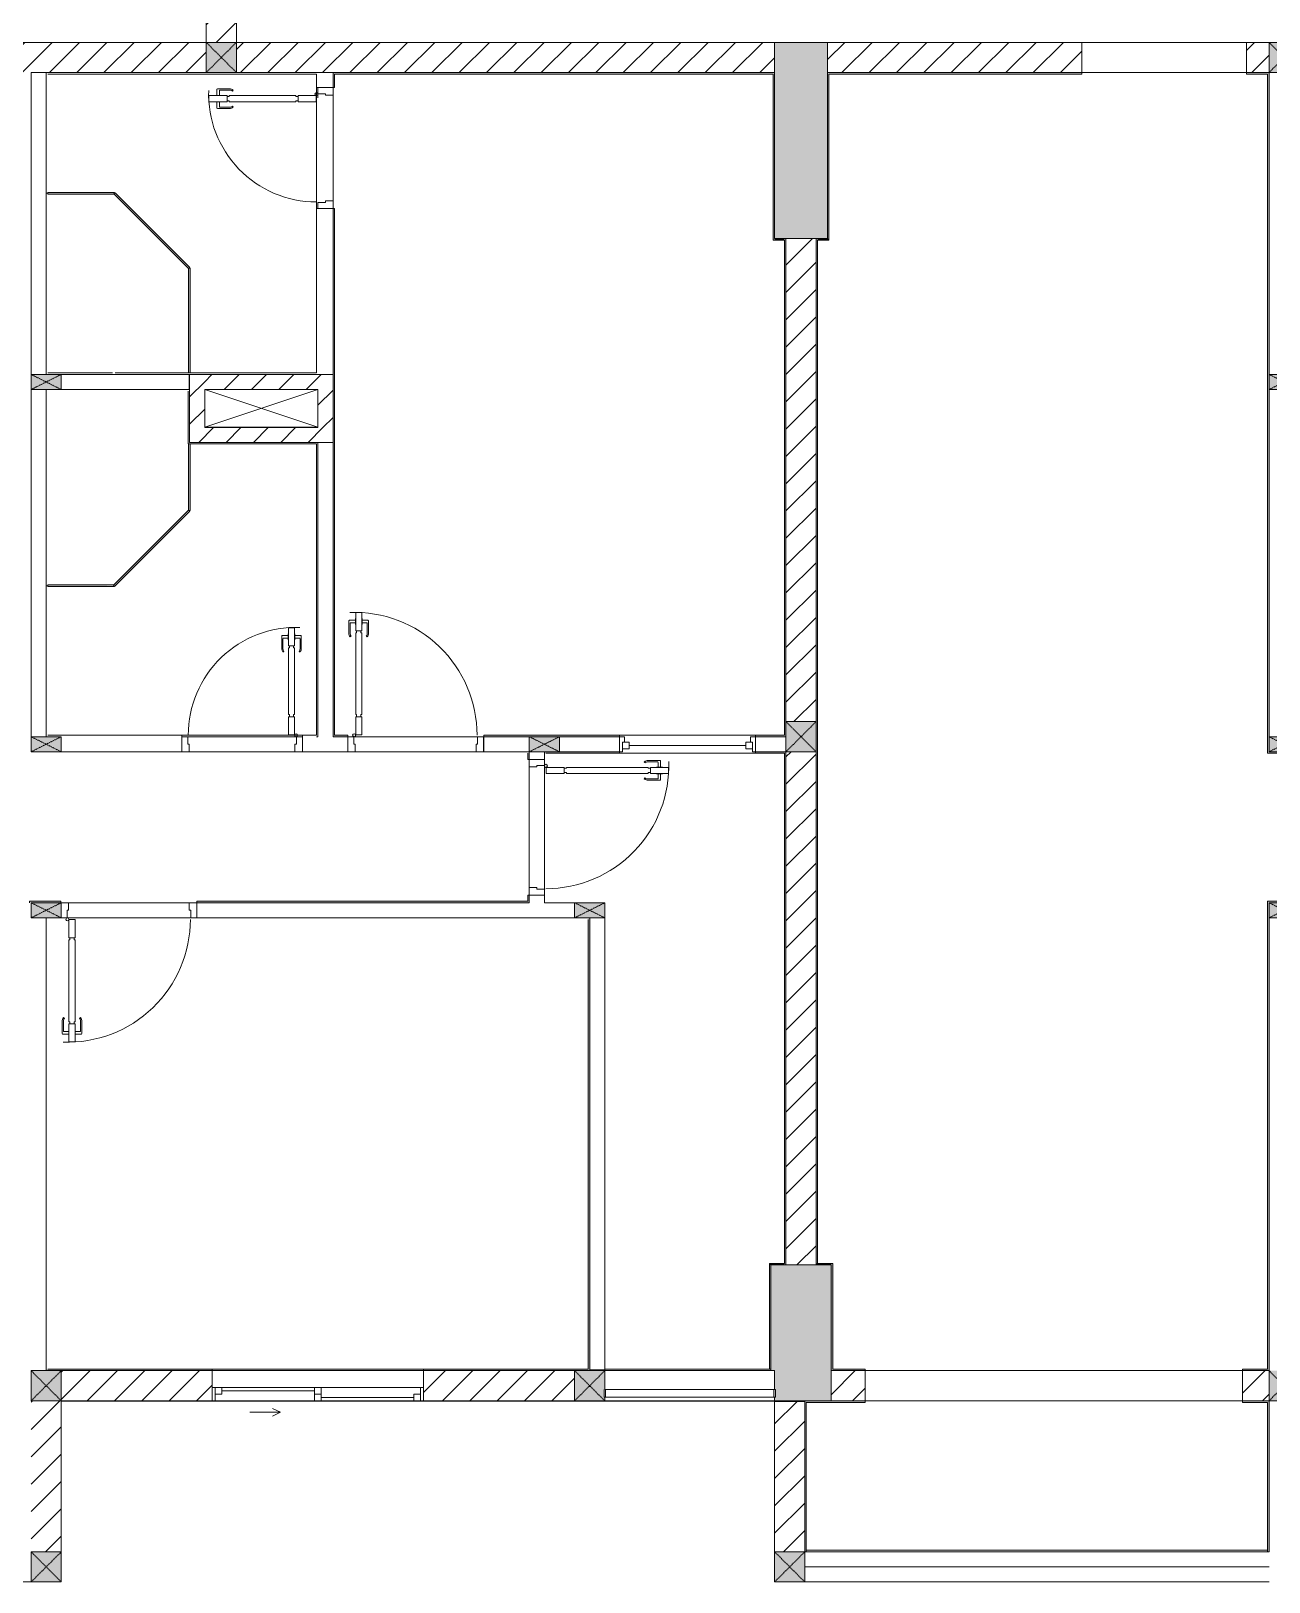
# Model space of a CAD drawing. Header units: millimetres. Extents: x 32270 to 221883, y 3811 to 78637.
# Drawn here: x 197581 to 205781, y 23337 to 33612 of the extents above; entities that cross this region are included whole.
import ezdxf

# ---------------------------------------------------------------- set-up
doc = ezdxf.new("R2010")
doc.units = ezdxf.units.MM
doc.linetypes.add('IMPORT-Dash _2_', pattern=[6, 3, -3])
for name, color, linetype, lineweight in [('0-2', 130, 'Continuous', 9), ('A-DETL-GENF-6', 130, 'Continuous', 9), ('A-DOOR-2', 130, 'Continuous', 9), ('A-FLOR-1', 130, 'Continuous', 9), ('A-FLOR-HRAL-5', 130, 'Continuous', 9), ('A-GLAZ-5', 130, 'Continuous', 9), ('A-GLAZ-CURT-4', 130, 'Continuous', 9), ('A-WALL-1', 130, 'Continuous', 9), ('A-WALL-PATT-3', 130, 'Continuous', 9), ('A_1404_dwg-1', 130, 'Continuous', 9), ('I-WALL', 130, 'Continuous', 9), ('I-WALL-1', 130, 'Continuous', 9), ('S-COLS-1', 130, 'Continuous', 9), ('S-COLS-10', 130, 'IMPORT-Dash _2_', 9), ('S-COLS-2', 130, 'Continuous', 9), ('S-COLS-4', 130, 'Continuous', 9), ('S-COLS-HDLN-2', 130, 'IMPORT-Dash _2_', 9)]:
    doc.layers.add(name, color=color, linetype=linetype, lineweight=lineweight)
pattern_1 = [(45, (0, 0), (-90.50967, 90.50967), [])]

# ---------------------------------------------------------------- blocks, each defined once
blk = doc.blocks.new('A_1404_dwg_NCV_TKTC_KET CAU_rvt-1-TKTC_MB HOÀN THIỆN SÀN TẦNG 3-4-4819833-KeyPlan-CH3A')
at = {"layer": 'S-COLS-1'}
for points in [[(108043, 32237), (108328, 32237), (108328, 33537), (107978, 33537), (107978, 32237)], [(108353, 24537), (108353, 25437), (107953, 25437), (107953, 24737), (107978, 24737), (107978, 24537), (108178, 24537)]]:
    blk.add_hatch(color=256, dxfattribs=at).paths.add_polyline_path(points)
at = {"layer": 'A-FLOR-1'}
for p, q in [((104953, 30987), (104203, 30987)), ((103253, 23337), (103253, 24535)), ((103253, 24535), (106853, 24535)), ((106853, 24535), (108053, 24535)), ((107978, 24537), (107978, 24532)), ((108053, 24535), (108178, 24535)), ((99977, 23337), (103053, 23337)), ((108178, 23337), (111253, 23337))]:
    blk.add_line(p, q, dxfattribs=at)
at = {"layer": 'S-COLS-2'}
for p, q in [((108053, 32237), (108253, 32237)), ((108253, 25437), (108053, 25437)), ((108353, 24537), (108353, 24737)), ((107978, 24537), (108178, 24537))]:
    blk.add_line(p, q, dxfattribs=at)
at = {"layer": 'S-COLS-2', "flags": 128}
blk.add_lwpolyline([(108328, 33337), (108328, 33537), (107978, 33537), (107978, 33337)], dxfattribs=at)
blk = doc.blocks.new('A_1404_dwg_DOOR_CW_01 CANH MO-PANEL KINH - DIW_01-900x2200-CỬA GỖ VÂN LAMINATE-553393-TKTC_MB HOÀN THIỆN SÀN TẦNG 3-4-4819840-KeyPlan-CH3A')
at = {"layer": 'A-DETL-GENF-6'}
for p, q in [((46582, 38482), (46582, 38521)), ((46582, 38438), (46582, 38399)), ((46666, 38525), (46586, 38525)), ((46599, 38482), (46599, 38513)), ((46599, 38438), (46599, 38407)), ((46603, 38517), (46666, 38517)), ((46691, 38517), (46687, 38511)), ((46666, 38395), (46586, 38395)), ((46603, 38403), (46666, 38403)), ((46691, 38404), (46687, 38410))]:
    blk.add_line(p, q, dxfattribs=at)
at = {"layer": 'A-DETL-GENF-6', "flags": 128}
for points in [[(46531, 38440), (46531, 38480), (46651, 38480), (46651, 38440)], [(46610, 38482), (46610, 38480), (46571, 38480), (46571, 38482)], [(46610, 38438), (46610, 38440), (46571, 38440), (46571, 38438)], [(47207, 38474), (47207, 38480), (46665, 38480), (46665, 38474), (46651, 38474), (46651, 38446), (46665, 38446), (46665, 38440), (47207, 38440), (47207, 38446), (47221, 38446), (47221, 38474)], [(47221, 38480), (47221, 38440), (47341, 38440), (47341, 38480)]]:
    blk.add_lwpolyline(points, close=True, dxfattribs=at)
at = {"layer": 'A-DETL-GENF-6'}
blk.add_circle((47343, 38430), 10, dxfattribs=at)
for centre, radius, start, end in [((47343, 38430), 814, 90, 182), ((46586, 38521), 4, 90, 180), ((46603, 38513), 4, 90, 180), ((46666, 38480), 45, 55, 90), ((46666, 38480), 37, 55, 90), ((46586, 38399), 4, 180, 270), ((46603, 38407), 4, 180, 270), ((46666, 38440), 37, 270, 305), ((46666, 38440), 45, 270, 305)]:
    blk.add_arc(centre, radius, start, end, dxfattribs=at)
at = {"layer": 'A-DOOR-2'}
blk.add_line((47353, 38430), (47353, 38455), dxfattribs=at)
at = {"layer": 'A-DOOR-2', "flags": 128}
for points in [[(47453, 39237), (47453, 39287), (47353, 39287), (47353, 39247), (47403, 39247), (47403, 39237)], [(47453, 38387), (47453, 38437), (47403, 38437), (47403, 38427), (47353, 38427), (47353, 38387)]]:
    blk.add_lwpolyline(points, close=True, dxfattribs=at)
blk = doc.blocks.new('A_1404_dwg_DOOR_CW_01 CANH MO-PANEL KINH - DIG_02-800x2200-CỬA NHÔM KÍNH-V60-TKTC_MB HOÀN THIỆN SÀN TẦNG 3-4-4819851-KeyPlan-CH3A')
at = {"layer": 'A-DETL-GENF-6'}
for p, q in [((104713, 29524), (104713, 29603)), ((104756, 29607), (104717, 29607)), ((104800, 29607), (104839, 29607)), ((104843, 29524), (104843, 29603)), ((104721, 29586), (104721, 29524)), ((104721, 29498), (104728, 29503)), ((104756, 29590), (104725, 29590)), ((104800, 29590), (104831, 29590)), ((104835, 29498), (104828, 29503)), ((104835, 29586), (104835, 29524))]:
    blk.add_line(p, q, dxfattribs=at)
at = {"layer": 'A-DETL-GENF-6', "flags": 128}
for points in [[(104756, 29579), (104758, 29579), (104758, 29619), (104756, 29619)], [(104798, 29659), (104758, 29659), (104758, 29539), (104798, 29539)], [(104800, 29579), (104798, 29579), (104798, 29619), (104800, 29619)], [(104764, 29083), (104758, 29083), (104758, 29525), (104764, 29525), (104764, 29539), (104792, 29539), (104792, 29525), (104798, 29525), (104798, 29083), (104792, 29083), (104792, 29069), (104764, 29069)], [(104758, 29069), (104798, 29069), (104798, 28949), (104758, 28949)]]:
    blk.add_lwpolyline(points, close=True, dxfattribs=at)
at = {"layer": 'A-DETL-GENF-6'}
blk.add_circle((104808, 28947), 10, dxfattribs=at)
for centre, radius, start, end in [((104808, 28947), 714, 88, 180), ((104717, 29603), 4, 90, 180), ((104839, 29603), 4, 0, 90), ((104758, 29524), 45, 180, 215), ((104725, 29586), 4, 90, 180), ((104758, 29524), 37, 180, 215), ((104798, 29524), 37, 325, 0), ((104831, 29586), 4, 0, 90), ((104798, 29524), 45, 325, 0)]:
    blk.add_arc(centre, radius, start, end, dxfattribs=at)
at = {"layer": 'A-DOOR-2'}
blk.add_line((104808, 28937), (104783, 28937), dxfattribs=at)
at = {"layer": 'A-DOOR-2', "flags": 128}
for points in [[(104051, 28837), (104051, 28937), (104091, 28937), (104091, 28887), (104101, 28887), (104101, 28837)], [(104801, 28837), (104801, 28887), (104811, 28887), (104811, 28937), (104851, 28937), (104851, 28837)]]:
    blk.add_lwpolyline(points, close=True, dxfattribs=at)
blk = doc.blocks.new('A_1404_dwg_DOOR_CW_01 CANH MO-PANEL KINH - DIW_01-900x2200-CỬA GỖ VÂN LAMINATE-V61-TKTC_MB HOÀN THIỆN SÀN TẦNG 3-4-4819852-KeyPlan-CH3A')
at = {"layer": 'A-DETL-GENF-6'}
for p, q in [((103259, 27050), (103259, 26970)), ((103267, 27076), (103274, 27071)), ((103267, 26987), (103267, 27050)), ((103381, 27076), (103374, 27071)), ((103381, 26987), (103381, 27050)), ((103389, 27050), (103389, 26970)), ((103302, 26966), (103263, 26966)), ((103302, 26983), (103271, 26983)), ((103346, 26983), (103377, 26983)), ((103346, 26966), (103385, 26966))]:
    blk.add_line(p, q, dxfattribs=at)
at = {"layer": 'A-DETL-GENF-6', "flags": 128}
for points in [[(103344, 27605), (103304, 27605), (103304, 27725), (103344, 27725)], [(103338, 27591), (103344, 27591), (103344, 27049), (103338, 27049), (103338, 27035), (103310, 27035), (103310, 27049), (103304, 27049), (103304, 27591), (103310, 27591), (103310, 27605), (103338, 27605)], [(103304, 26915), (103344, 26915), (103344, 27035), (103304, 27035)], [(103302, 26995), (103304, 26995), (103304, 26955), (103302, 26955)], [(103346, 26995), (103344, 26995), (103344, 26955), (103346, 26955)]]:
    blk.add_lwpolyline(points, close=True, dxfattribs=at)
at = {"layer": 'A-DETL-GENF-6'}
blk.add_circle((103294, 27727), 10, dxfattribs=at)
for centre, radius, start, end in [((103294, 27727), 814, 268, 0), ((103304, 27050), 45, 145, 180), ((103304, 27050), 37, 145, 180), ((103344, 27050), 37, 0, 35), ((103344, 27050), 45, 0, 35), ((103263, 26970), 4, 180, 270), ((103271, 26987), 4, 180, 270), ((103377, 26987), 4, 270, 0), ((103385, 26970), 4, 270, 0)]:
    blk.add_arc(centre, radius, start, end, dxfattribs=at)
at = {"layer": 'A-DOOR-2'}
blk.add_line((103294, 27737), (103319, 27737), dxfattribs=at)
at = {"layer": 'A-DOOR-2', "flags": 128}
blk.add_lwpolyline([(103253, 27837), (103301, 27837), (103301, 27787), (103291, 27787), (103291, 27737), (103253, 27737)], dxfattribs=at)
blk.add_lwpolyline([(104151, 27837), (104151, 27737), (104111, 27737), (104111, 27787), (104101, 27787), (104101, 27837)], close=True, dxfattribs=at)
blk = doc.blocks.new('A_1404_dwg_M_Fixed - 900 x 1400-901191-TKTC_MB HOÀN THIỆN SÀN TẦNG 3-4-4819853-KeyPlan-CH3A')
at = {"layer": 'A-GLAZ-5'}
blk.add_line((107014, 28878), (107788, 28878), dxfattribs=at)
at = {"layer": 'A-GLAZ-5', "flags": 128}
for points in [[(106983, 28900), (106983, 28937), (106951, 28937)], [(106951, 28837), (106970, 28837), (106970, 28900), (107014, 28900), (107014, 28856), (106970, 28856)], [(107832, 28856), (107788, 28856), (107788, 28900), (107832, 28900), (107832, 28837), (107849, 28837)], [(107819, 28900), (107819, 28937), (107851, 28937)]]:
    blk.add_lwpolyline(points, dxfattribs=at)
blk = doc.blocks.new('A_1404_dwg_Railing - 50 x 10mm-901205-TKTC_MB HOÀN THIỆN SÀN TẦNG 3-4-4819863-KeyPlan-CH3A')
at = {"layer": 'A-FLOR-HRAL-5', "flags": 128}
blk.add_lwpolyline([(107983, 24612), (107983, 24562), (107973, 24562), (107973, 24612)], close=True, dxfattribs=at)
blk = doc.blocks.new('A_1404_dwg_Railing - 50 x 10mm-901205-TKTC_MB HOÀN THIỆN SÀN TẦNG 3-4-V133-KeyPlan-CH3A')
at = {"layer": 'A-FLOR-HRAL-5'}
blk.add_line((106848, 24562), (106848, 24612), dxfattribs=at)
at = {"layer": 'A-FLOR-HRAL-5', "flags": 128}
blk.add_lwpolyline([(106858, 24612), (106858, 24562), (106848, 24562)], dxfattribs=at)
blk = doc.blocks.new('A_1404_dwg_Railing - Railing-883257-TKTC_MB HOÀN THIỆN SÀN TẦNG 3-4-4819864-KeyPlan-CH3A')
at = {"layer": 'A-FLOR-HRAL-5'}
for p, q in [((107973, 24612), (106858, 24612)), ((106858, 24562), (107973, 24562))]:
    blk.add_line(p, q, dxfattribs=at)
for name in ['A_1404_dwg_Railing - 50 x 10mm-901205-TKTC_MB HOÀN THIỆN SÀN TẦNG 3-4-V133-KeyPlan-CH3A', 'A_1404_dwg_Railing - 50 x 10mm-901205-TKTC_MB HOÀN THIỆN SÀN TẦNG 3-4-4819863-KeyPlan-CH3A']:
    blk.add_blockref(name, (0, 0))
blk = doc.blocks.new('A_1404_dwg_System Panel - Glazed-588850-TKTC_MB HOÀN THIỆN SÀN TẦNG 3-4-4819877-KeyPlan-CH3A')
at = {"layer": 'A-GLAZ-CURT-4'}
blk.add_hatch(color=256, dxfattribs=at).paths.add_polyline_path([(103603, 32532), (103605, 32537), (103602, 32542), (103163, 32542), (103163, 32532), (103602, 32532)])
blk.add_line((103163, 32532), (103603, 32532), dxfattribs=at)
at = {"layer": 'A-GLAZ-CURT-4', "flags": 128}
blk.add_lwpolyline([(103605, 32542), (103163, 32542), (103163, 32532)], dxfattribs=at)
blk = doc.blocks.new('A_1404_dwg_System Panel - Glazed-580250-TKTC_MB HOÀN THIỆN SÀN TẦNG 3-4-4819878-KeyPlan-CH3A')
at = {"layer": 'A-GLAZ-CURT-4'}
blk.add_hatch(color=256, dxfattribs=at).paths.add_polyline_path([(104097, 32038), (104104, 32045), (103609, 32540), (103602, 32533), (104096, 32039)])
blk.add_line((103602, 32533), (104096, 32039), dxfattribs=at)
at = {"layer": 'A-GLAZ-CURT-4', "flags": 128}
blk.add_lwpolyline([(104104, 32045), (103609, 32540), (103602, 32533)], dxfattribs=at)
blk = doc.blocks.new('A_1404_dwg_System Panel - Glazed-901202-TKTC_MB HOÀN THIỆN SÀN TẦNG 3-4-4819879-KeyPlan-CH3A')
at = {"layer": 'A-GLAZ-CURT-4'}
blk.add_hatch(color=256, dxfattribs=at).paths.add_polyline_path([(104096, 31347), (104106, 31347), (104106, 32041), (104096, 32041)])
at = {"layer": 'A-GLAZ-CURT-4', "flags": 128}
blk.add_lwpolyline([(104096, 32041), (104096, 31347), (104106, 31347), (104106, 32041)], close=True, dxfattribs=at)
blk = doc.blocks.new('A_1404_dwg_System Panel - Glazed-901203-TKTC_MB HOÀN THIỆN SÀN TẦNG 3-4-4819880-KeyPlan-CH3A')
at = {"layer": 'A-GLAZ-CURT-4'}
blk.add_hatch(color=256, dxfattribs=at).paths.add_polyline_path([(103163, 29932), (103603, 29937), (103599, 29942), (103163, 29942)])
blk.add_line((103163, 29932), (103603, 29932), dxfattribs=at)
at = {"layer": 'A-GLAZ-CURT-4', "flags": 128}
blk.add_lwpolyline([(103601, 29942), (103163, 29942), (103163, 29932)], dxfattribs=at)
blk = doc.blocks.new('A_1404_dwg_System Panel - Glazed-580253-TKTC_MB HOÀN THIỆN SÀN TẦNG 3-4-4819881-KeyPlan-CH3A')
at = {"layer": 'A-GLAZ-CURT-4'}
blk.add_hatch(color=256, dxfattribs=at).paths.add_polyline_path([(103606, 29933), (104101, 30435), (104096, 30437), (103599, 29940)])
blk.add_line((103606, 29933), (104104, 30431), dxfattribs=at)
at = {"layer": 'A-GLAZ-CURT-4', "flags": 128}
blk.add_lwpolyline([(104096, 30437), (103599, 29940), (103606, 29933)], dxfattribs=at)
blk = doc.blocks.new('A_1404_dwg_System Panel - Glazed-901204-TKTC_MB HOÀN THIỆN SÀN TẦNG 3-4-4819882-KeyPlan-CH3A')
at = {"layer": 'A-GLAZ-CURT-4'}
blk.add_hatch(color=256, dxfattribs=at).paths.add_polyline_path([(104106, 30435), (104106, 30877), (104096, 30877), (104096, 30435)])
at = {"layer": 'A-GLAZ-CURT-4', "flags": 128}
blk.add_lwpolyline([(104106, 30435), (104106, 30877), (104096, 30877), (104096, 30435)], close=True, dxfattribs=at)
blk = doc.blocks.new('A_1404_dwg_G1_SOF - BO TRU - 100x200-746114-TKTC_MB HOÀN THIỆN SÀN TẦNG 3-4-4819846-KeyPlan-CH3A')
at = {"layer": 'S-COLS-1'}
blk.add_hatch(color=256, dxfattribs=at).paths.add_polyline_path([(49953, 40037), (49953, 40237), (49853, 40237), (49853, 40037)])
at = {"layer": 'S-COLS-1', "flags": 128}
blk.add_lwpolyline([(49853, 40037), (49853, 40237), (49953, 40237), (49953, 40037)], close=True, dxfattribs=at)
at = {"layer": 'S-COLS-HDLN-2'}
for p, q in [((49953, 40037), (49853, 40237)), ((49853, 40037), (49953, 40237))]:
    blk.add_line(p, q, dxfattribs=at)
blk = doc.blocks.new('A_1404_dwg_DOOR_CW_01 CANH MO-PANEL KINH - DIG_01-900x2200-CỬA NHÔM KÍNH-901226-TKTC_MB HOÀN THIỆN SÀN TẦNG 3-4-4819905-KeyPlan-CH3A')
at = {"layer": 'A-DETL-GENF-6'}
for p, q in [((49211, 68924), (49211, 69003)), ((49254, 69007), (49215, 69007)), ((49219, 68986), (49219, 68924)), ((49254, 68990), (49223, 68990)), ((49298, 69007), (49337, 69007)), ((49298, 68990), (49329, 68990)), ((49333, 68986), (49333, 68924)), ((49341, 68924), (49341, 69003)), ((49219, 68898), (49225, 68903)), ((49332, 68898), (49326, 68903))]:
    blk.add_line(p, q, dxfattribs=at)
at = {"layer": 'A-DETL-GENF-6', "flags": 128}
for points in [[(49256, 69059), (49296, 69059), (49296, 68939), (49256, 68939)], [(49254, 68979), (49256, 68979), (49256, 69019), (49254, 69019)], [(49298, 68979), (49296, 68979), (49296, 69019), (49298, 69019)], [(49290, 68383), (49296, 68383), (49296, 68925), (49290, 68925), (49290, 68939), (49262, 68939), (49262, 68925), (49256, 68925), (49256, 68383), (49262, 68383), (49262, 68369), (49290, 68369)], [(49296, 68369), (49256, 68369), (49256, 68249), (49296, 68249)]]:
    blk.add_lwpolyline(points, close=True, dxfattribs=at)
at = {"layer": 'A-DETL-GENF-6'}
blk.add_circle((49246, 68247), 10, dxfattribs=at)
for centre, radius, start, end in [((49246, 68247), 814, 360, 92), ((49215, 69003), 4, 90, 180), ((49223, 68986), 4, 90, 180), ((49329, 68986), 4, 0, 90), ((49337, 69003), 4, 0, 90), ((49256, 68924), 45, 180, 215), ((49256, 68924), 37, 180, 215), ((49296, 68924), 37, 325, 0), ((49296, 68924), 45, 325, 0)]:
    blk.add_arc(centre, radius, start, end, dxfattribs=at)
at = {"layer": 'A-DOOR-2'}
blk.add_line((49246, 68237), (49271, 68237), dxfattribs=at)
at = {"layer": 'A-DOOR-2', "flags": 128}
for points in [[(49203, 68137), (49253, 68137), (49253, 68187), (49243, 68187), (49243, 68237), (49203, 68237)], [(50053, 68137), (50103, 68137), (50103, 68237), (50063, 68237), (50063, 68187), (50053, 68187)]]:
    blk.add_lwpolyline(points, close=True, dxfattribs=at)
blk = doc.blocks.new('A_1404_dwg_NCV_TKTC_TANG 3 - 4_rvt-1-TKTC_MB HOÀN THIỆN SÀN TẦNG 3-4-4819943-KeyPlan-CH3A')
at = {"layer": 'A-WALL-PATT-3'}
h = blk.add_hatch(color=256, dxfattribs=at)
h.paths.add_polyline_path([(105063, 28937), (105063, 32437), (105053, 32437), (105053, 28937)])
h.paths.add_polyline_path([(105063, 33237), (105063, 33337), (105053, 33337), (105053, 33237)])
for points in [[(105063, 33327), (107978, 33327), (107978, 33337), (105063, 33337)], [(107968, 32227), (107978, 32227), (107978, 33327), (107968, 33327), (107968, 32237)], [(108338, 32237), (108338, 33327), (108328, 33327), (108328, 32237)], [(111243, 28827), (111253, 28827), (111253, 33327), (111243, 33327), (111243, 28837)], [(108043, 32227), (108043, 32237), (107978, 32237), (107978, 32227)], [(108043, 28937), (108053, 28937), (108053, 32237), (108043, 32237), (108043, 28947)], [(108263, 25447), (108263, 32237), (108253, 32237), (108253, 25447)], [(108328, 32227), (108338, 32227), (108338, 32237), (108263, 32237), (108263, 32227)], [(108053, 25437), (108053, 28837), (108043, 28837), (108043, 25437)], [(111243, 24737), (111253, 24737), (111253, 27837), (111243, 27837), (111243, 24747)], [(106743, 24737), (106753, 24737), (106753, 27737), (106743, 27737), (106743, 24747)], [(107943, 25437), (108043, 25437), (108043, 25447), (107943, 25447)], [(107953, 24747), (107953, 25437), (107943, 25437), (107943, 24747)], [(108263, 25437), (108353, 25437), (108353, 25447), (108253, 25447), (108253, 25437)], [(108353, 24747), (108363, 24747), (108363, 25447), (108353, 25447), (108353, 25215)], [(108188, 23537), (108188, 24527), (108178, 24527), (108178, 23537)], [(111253, 23537), (111253, 24537), (111243, 24537), (111243, 23537)]]:
    blk.add_hatch(color=256, dxfattribs=at).paths.add_polyline_path(points)
h = blk.add_hatch(color=256, dxfattribs=at)
h.paths.add_polyline_path([(108328, 33327), (110013, 33327), (110013, 33337), (108328, 33337)])
h.paths.add_polyline_path([(111253, 33327), (111253, 33337), (111103, 33337), (111103, 33327), (111243, 33327)])
h = blk.add_hatch(color=256, dxfattribs=at)
h.paths.add_polyline_path([(105151, 28937), (105151, 28947), (105063, 28947), (105063, 28937)])
h.paths.add_polyline_path([(106353, 28937), (106951, 28937), (106951, 28947), (106051, 28947), (106051, 28937)])
h.paths.add_polyline_path([(107851, 28937), (108043, 28937), (108043, 28947), (107851, 28947)])
h = blk.add_hatch(color=256, dxfattribs=at)
h.paths.add_polyline_path([(106353, 27837), (106353, 27887), (106343, 27887), (106343, 27837)])
h.paths.add_polyline_path([(106343, 28787), (106353, 28787), (106353, 28827), (106343, 28827)])
h = blk.add_hatch(color=256, dxfattribs=at)
h.paths.add_polyline_path([(106553, 28827), (106951, 28827), (106951, 28837), (106453, 28837), (106453, 28827)])
h.paths.add_polyline_path([(107851, 28827), (108043, 28827), (108043, 28837), (107851, 28837)])
h = blk.add_hatch(color=256, dxfattribs=at)
h.paths.add_polyline_path([(111253, 28827), (112251, 28827), (112251, 28837), (111253, 28837)])
h.paths.add_polyline_path([(113051, 28827), (113351, 28827), (113351, 28837), (113051, 28837)])
h.paths.add_polyline_path([(114543, 28827), (114553, 28827), (114553, 28837), (114251, 28837), (114251, 28827)])
h = blk.add_hatch(color=256, dxfattribs=at)
h.paths.add_polyline_path([(103043, 27837), (103251, 27837), (103251, 27847), (103043, 27847)])
h.paths.add_polyline_path([(104151, 27837), (106343, 27837), (106343, 27847), (104151, 27847)])
h = blk.add_hatch(color=256, dxfattribs=at)
h.paths.add_polyline_path([(111253, 27837), (111451, 27837), (111451, 27847), (111243, 27847), (111243, 27837)])
h.paths.add_polyline_path([(112351, 27837), (114553, 27837), (114553, 27847), (112351, 27847)])
h = blk.add_hatch(color=256, dxfattribs=at)
h.paths.add_polyline_path([(103153, 24737), (104253, 24737), (104253, 24747), (103153, 24747)])
h.paths.add_polyline_path([(105653, 24737), (106743, 24737), (106743, 24747), (105653, 24747)])
h = blk.add_hatch(color=256, dxfattribs=at)
h.paths.add_polyline_path([(108363, 24737), (108578, 24737), (108578, 24747), (108353, 24747), (108353, 24737)])
h.paths.add_polyline_path([(111243, 24737), (111243, 24747), (111078, 24747), (111078, 24737)])
h = blk.add_hatch(color=256, dxfattribs=at)
h.paths.add_polyline_path([(108578, 24527), (108578, 24537), (108178, 24537), (108178, 24527), (108188, 24527)])
h.paths.add_polyline_path([(111243, 24527), (111243, 24537), (111078, 24537), (111078, 24527)])
at = {"layer": 'A-FLOR-1'}
for p, q in [((111103, 33337), (110013, 33337)), ((105053, 33187), (105053, 32487)), ((103153, 32537), (103163, 32537)), ((103163, 29937), (103153, 29937)), ((104811, 28937), (104091, 28937)), ((105191, 28937), (106011, 28937)), ((106001, 28837), (105201, 28837)), ((106453, 27927), (106453, 28747)), ((103301, 27837), (104101, 27837)), ((104111, 27737), (103291, 27737))]:
    blk.add_line(p, q, dxfattribs=at)
at = {"layer": 'A-FLOR-1', "flags": 128}
for points in [[(111103, 33537), (110013, 33537), (110013, 33337), (111103, 33337)], [(104801, 28837), (104101, 28837)], [(106353, 27937), (106353, 28737)]]:
    blk.add_lwpolyline(points, close=True, dxfattribs=at)
for points in [[(104103, 31227), (104103, 31237), (104101, 31237)], [(108578, 24737), (108578, 24537), (111078, 24537), (111078, 24737), (108578, 24737), (111078, 24737)]]:
    blk.add_lwpolyline(points, dxfattribs=at)
at = {"layer": 'A-WALL-1'}
for p, q in [((105053, 33337), (104953, 33337)), ((105053, 33237), (105053, 33337)), ((104953, 33237), (105053, 33237)), ((105053, 33187), (105053, 32487)), ((105053, 32437), (104953, 32437)), ((105053, 31337), (105053, 32437)), ((103053, 31237), (103053, 28937)), ((103153, 28937), (103153, 31237)), ((104953, 31337), (105053, 31337)), ((111253, 31237), (111253, 28937)), ((104051, 28837), (104051, 28937)), ((104851, 28937), (104851, 28837)), ((105151, 28937), (105063, 28937)), ((105151, 28837), (105151, 28937)), ((105191, 28937), (106011, 28937)), ((106051, 28937), (106051, 28837)), ((106353, 28937), (106051, 28937)), ((106951, 28937), (106553, 28937)), ((106951, 28837), (106951, 28937)), ((107851, 28937), (107851, 28837)), ((108043, 28937), (107851, 28937)), ((108053, 28937), (108043, 28937)), ((108053, 28837), (108053, 28937)), ((103253, 28837), (104051, 28837)), ((104801, 28837), (104101, 28837)), ((104851, 28837), (105151, 28837)), ((106001, 28837), (105201, 28837)), ((106051, 28837), (106353, 28837)), ((106353, 28837), (106353, 28827)), ((106353, 28827), (106353, 28787)), ((106353, 28787), (106453, 28787)), ((106453, 28827), (106453, 28837)), ((106453, 28787), (106453, 28827)), ((106553, 28837), (106951, 28837)), ((107851, 28837), (108043, 28837)), ((108043, 28837), (108053, 28837)), ((106453, 27887), (106353, 27887)), ((106453, 27837), (106453, 27887)), ((103301, 27837), (104101, 27837)), ((104151, 27837), (104151, 27737)), ((106343, 27837), (106353, 27837)), ((106653, 27837), (106453, 27837)), ((103153, 24737), (103153, 27737)), ((104111, 27737), (103291, 27737)), ((104151, 27737), (106653, 27737)), ((111253, 27737), (111253, 24737)), ((103053, 24737), (103153, 24737))]:
    blk.add_line(p, q, dxfattribs=at)
at = {"layer": 'A-WALL-1', "flags": 128}
for points in [[(103153, 31337), (103153, 33337), (103053, 33337), (103053, 31337)], [(111353, 31337), (111353, 33337), (111253, 33337), (111253, 31337)], [(103253, 31237), (104101, 31237), (104101, 31337), (103253, 31337)], [(105063, 28937), (105053, 28937), (105053, 30887), (104953, 30887), (104953, 28937), (104943, 28937)], [(106353, 27887), (106353, 27837), (106343, 27837), (104151, 27837)], [(106753, 27737), (106753, 24742), (106853, 24742), (106853, 27737)], [(106853, 24612), (106853, 24737), (107978, 24737), (107978, 24612)], [(107978, 24562), (107978, 24537), (106853, 24537), (106853, 24562)]]:
    blk.add_lwpolyline(points, dxfattribs=at)
at = {"layer": 'I-WALL'}
for p, q in [((105053, 33337), (105053, 33237)), ((104943, 32437), (104943, 33237)), ((105053, 32437), (105053, 31337)), ((104051, 28947), (104851, 28947)), ((105063, 28937), (105151, 28937)), ((106051, 28937), (106353, 28937)), ((106553, 28937), (106951, 28937)), ((106951, 28947), (107851, 28947)), ((107851, 28937), (108043, 28937)), ((106353, 28787), (106353, 28827)), ((106951, 28837), (106553, 28837)), ((107851, 28827), (106951, 28827)), ((108043, 28837), (107851, 28837)), ((106353, 27837), (106353, 27887)), ((104151, 27837), (106343, 27837)), ((104253, 24747), (105653, 24747)), ((105653, 24737), (104253, 24737)), ((106853, 24747), (107943, 24747)), ((106853, 24742), (106853, 24737)), ((107953, 24737), (107953, 24747)), ((108188, 23547), (111243, 23547)), ((111243, 23537), (108188, 23537))]:
    blk.add_line(p, q, dxfattribs=at)
at = {"layer": 'I-WALL-1'}
for p, q in [((104413, 33337), (104213, 33337)), ((103153, 31347), (103153, 31337)), ((103593, 31347), (103163, 31347)), ((104096, 31347), (103609, 31347)), ((104106, 31347), (104096, 31347)), ((111253, 28937), (111253, 31237)), ((104093, 31227), (104093, 30877)), ((104096, 30877), (104103, 30877)), ((108053, 28937), (108053, 29037)), ((108253, 29037), (108253, 28837)), ((103153, 28947), (103153, 28937)), ((108043, 28937), (108053, 28937)), ((106453, 28837), (106453, 28827)), ((106753, 24737), (106753, 27737)), ((103153, 24747), (103153, 24737)), ((103153, 24737), (103253, 24737))]:
    blk.add_line(p, q, dxfattribs=at)
at = {"layer": 'I-WALL-1', "flags": 128}
for points in [[(104213, 33337), (103153, 33337), (103153, 33327)], [(103163, 33327), (104943, 33327), (104943, 33237), (104953, 33237)], [(104953, 33337), (104943, 33337), (104413, 33337)], [(108053, 29037), (108053, 32237), (108043, 32237), (107978, 32237), (107978, 33327), (107978, 33337), (105063, 33337), (105053, 33337)], [(105053, 33237), (105063, 33237), (105063, 33327), (107968, 33327), (107968, 32227), (107978, 32227), (108043, 32227), (108043, 28947), (107851, 28947), (107851, 28937)], [(108253, 28837), (108253, 25447), (108253, 25437), (108353, 25437), (108353, 24747), (108353, 24737), (108578, 24737), (108578, 24747), (108363, 24747), (108363, 25447), (108353, 25447), (108263, 25447), (108263, 32227), (108338, 32227), (108338, 32237), (108338, 33327), (110013, 33327), (110013, 33337), (108328, 33337), (108328, 33327), (108328, 32237)], [(111253, 33337), (111103, 33337), (111103, 33327), (111243, 33327), (111243, 28827), (111253, 28827), (112251, 28827), (112251, 28837)], [(111253, 31337), (111253, 33327), (111253, 33337)], [(104953, 32437), (104943, 32437), (104943, 31347), (104106, 31347)], [(105151, 28937), (105151, 28947), (105063, 28947), (105063, 32437), (105053, 32437)], [(108328, 32237), (108263, 32237), (108253, 32237), (108253, 29037)], [(103253, 31337), (104943, 31337), (104953, 31337)], [(105053, 31337), (105053, 28937), (105063, 28937)], [(104943, 28937), (104953, 28937), (104953, 30887), (104943, 30887), (104103, 30887), (104103, 31227)], [(104106, 30877), (104943, 30877), (104943, 28947), (104851, 28947), (104851, 28937)], [(104051, 28937), (104051, 28947), (103163, 28947)], [(106951, 28937), (106951, 28947), (106051, 28947), (106051, 28937)], [(106343, 28827), (106343, 28787), (106353, 28787)], [(106463, 28827), (106951, 28827), (106951, 28837)], [(107851, 28837), (107851, 28827), (108043, 28827), (108043, 25447), (107943, 25447), (107943, 25437), (107943, 24747), (107953, 24747), (107953, 25437), (108043, 25437), (108053, 25437), (108053, 28837), (108043, 28837)], [(103251, 27837), (103251, 27847), (103043, 27847), (103043, 27837)], [(106353, 27887), (106343, 27887), (106343, 27847), (104151, 27847), (104151, 27837)], [(111451, 27837), (111451, 27847), (111243, 27847), (111243, 27837), (111243, 24747), (111078, 24747), (111078, 24737), (111243, 24737), (111253, 24737), (111253, 27737)], [(106743, 27727), (106743, 24747), (105653, 24747), (105653, 24737), (106653, 24737)], [(103253, 24737), (104253, 24737), (104253, 24747), (103163, 24747)], [(106653, 24737), (106743, 24737), (106753, 24737)]]:
    blk.add_lwpolyline(points, dxfattribs=at)
for points in [[(108188, 23537), (108188, 24527), (108578, 24527), (108578, 24537), (108178, 24537), (108178, 24527), (108178, 23537)], [(111243, 24527), (111243, 23537), (111253, 23537), (111253, 24537), (111243, 24537), (111078, 24537), (111078, 24527)]]:
    blk.add_lwpolyline(points, close=True, dxfattribs=at)
for name, p, rotation in [('A_1404_dwg_DOOR_CW_01 CANH MO-PANEL KINH - DIG_02-800x2200-CỬA NHÔM KÍNH-V60-TKTC_MB HOÀN THIỆN SÀN TẦNG 3-4-4819851-KeyPlan-CH3A', (133890, -71614), 90), ('A_1404_dwg_G1_SOF - BO TRU - 100x200-746114-TKTC_MB HOÀN THIỆN SÀN TẦNG 3-4-4819846-KeyPlan-CH3A', (143290, -18616), 90), ('A_1404_dwg_G1_SOF - BO TRU - 100x200-746114-TKTC_MB HOÀN THIỆN SÀN TẦNG 3-4-4819846-KeyPlan-CH3A', (151490, -18616), 90), ('A_1404_dwg_DOOR_CW_01 CANH MO-PANEL KINH - DIW_01-900x2200-CỬA GỖ VÂN LAMINATE-553393-TKTC_MB HOÀN THIỆN SÀN TẦNG 3-4-4819840-KeyPlan-CH3A', (66763, 76290), 270), ('A_1404_dwg_G1_SOF - BO TRU - 100x200-746114-TKTC_MB HOÀN THIỆN SÀN TẦNG 3-4-4819846-KeyPlan-CH3A', (143290, -21016), 90), ('A_1404_dwg_G1_SOF - BO TRU - 100x200-746114-TKTC_MB HOÀN THIỆN SÀN TẦNG 3-4-4819846-KeyPlan-CH3A', (146590, -21016), 90), ('A_1404_dwg_G1_SOF - BO TRU - 100x200-746114-TKTC_MB HOÀN THIỆN SÀN TẦNG 3-4-4819846-KeyPlan-CH3A', (151490, -21016), 90), ('A_1404_dwg_DOOR_CW_01 CANH MO-PANEL KINH - DIG_01-900x2200-CỬA NHÔM KÍNH-901226-TKTC_MB HOÀN THIỆN SÀN TẦNG 3-4-4819905-KeyPlan-CH3A', (38216, 77990), 270), ('A_1404_dwg_G1_SOF - BO TRU - 100x200-746114-TKTC_MB HOÀN THIỆN SÀN TẦNG 3-4-4819846-KeyPlan-CH3A', (143290, -22116), 90), ('A_1404_dwg_G1_SOF - BO TRU - 100x200-746114-TKTC_MB HOÀN THIỆN SÀN TẦNG 3-4-4819846-KeyPlan-CH3A', (146890, -22116), 90), ('A_1404_dwg_G1_SOF - BO TRU - 100x200-746114-TKTC_MB HOÀN THIỆN SÀN TẦNG 3-4-4819846-KeyPlan-CH3A', (151490, -22116), 90)]:
    blk.add_blockref(name, p, dxfattribs=dict(rotation=rotation))
for name in ['A_1404_dwg_System Panel - Glazed-588850-TKTC_MB HOÀN THIỆN SÀN TẦNG 3-4-4819877-KeyPlan-CH3A', 'A_1404_dwg_System Panel - Glazed-580250-TKTC_MB HOÀN THIỆN SÀN TẦNG 3-4-4819878-KeyPlan-CH3A', 'A_1404_dwg_System Panel - Glazed-901202-TKTC_MB HOÀN THIỆN SÀN TẦNG 3-4-4819879-KeyPlan-CH3A', 'A_1404_dwg_System Panel - Glazed-901204-TKTC_MB HOÀN THIỆN SÀN TẦNG 3-4-4819882-KeyPlan-CH3A', 'A_1404_dwg_System Panel - Glazed-580253-TKTC_MB HOÀN THIỆN SÀN TẦNG 3-4-4819881-KeyPlan-CH3A', 'A_1404_dwg_System Panel - Glazed-901203-TKTC_MB HOÀN THIỆN SÀN TẦNG 3-4-4819880-KeyPlan-CH3A', 'A_1404_dwg_DOOR_CW_01 CANH MO-PANEL KINH - DIG_02-800x2200-CỬA NHÔM KÍNH-V60-TKTC_MB HOÀN THIỆN SÀN TẦNG 3-4-4819851-KeyPlan-CH3A', 'A_1404_dwg_M_Fixed - 900 x 1400-901191-TKTC_MB HOÀN THIỆN SÀN TẦNG 3-4-4819853-KeyPlan-CH3A', 'A_1404_dwg_DOOR_CW_01 CANH MO-PANEL KINH - DIW_01-900x2200-CỬA GỖ VÂN LAMINATE-V61-TKTC_MB HOÀN THIỆN SÀN TẦNG 3-4-4819852-KeyPlan-CH3A', 'A_1404_dwg_Railing - Railing-883257-TKTC_MB HOÀN THIỆN SÀN TẦNG 3-4-4819864-KeyPlan-CH3A']:
    blk.add_blockref(name, (0, 0))
blk = doc.blocks.new('A_1404_dwg_1_FAMILY RVT - W01-WxH 1400x1400xmm-389822-TKTC_MB HOÀN THIỆN SÀN TẦNG 3-4-4819949-KeyPlan-CH3A')
at = {"layer": 'A-GLAZ-5'}
for p, q in [((50001, 78313), (50204, 78313)), ((49052, 78237), (49052, 78037)), ((49072, 78237), (49072, 78148)), ((49116, 78215), (49730, 78215)), ((49730, 78237), (49775, 78237)), ((50433, 78237), (50433, 78148)), ((49775, 78192), (49730, 78192)), ((49775, 78170), (50389, 78170))]:
    blk.add_line(p, q, dxfattribs=at)
at = {"layer": 'A-GLAZ-5', "flags": 128}
for points in [[(50052, 78339), (50001, 78313), (50052, 78288)], [(50452, 78037), (50452, 78237), (49052, 78237), (49116, 78237)], [(49730, 78148), (49730, 78237), (49116, 78237), (49116, 78192), (49072, 78192)], [(49775, 78148), (49775, 78237), (50433, 78237), (50452, 78237)], [(49052, 78148), (49072, 78148), (49730, 78148), (49775, 78148), (50389, 78148), (50452, 78148)], [(50433, 78192), (50389, 78192), (50389, 78148)]]:
    blk.add_lwpolyline(points, dxfattribs=at)
blk = doc.blocks.new('A_1404_dwg_G1_SOF - BO TRU - 200x200-3054293-TKTC_MB HOÀN THIỆN SÀN TẦNG 3-4-4819986-KeyPlan-CH3A')
at = {"layer": 'S-COLS-10'}
blk.add_hatch(color=256, dxfattribs=at).paths.add_polyline_path([(42053, 71512), (42053, 71712), (41853, 71712), (41853, 71512)])
at = {"layer": 'S-COLS-4', "flags": 128}
blk.add_lwpolyline([(42053, 71712), (41853, 71712), (41853, 71512), (42053, 71512)], close=True, dxfattribs=at)
at = {"layer": 'S-COLS-HDLN-2'}
for p, q in [((42053, 71712), (41853, 71512)), ((41853, 71712), (42053, 71512))]:
    blk.add_line(p, q, dxfattribs=at)
blk = doc.blocks.new('A_1404_dwg_G1_SOF - BO TRU - 200x200-V19-TKTC_MB HOÀN THIỆN SÀN TẦNG 3-4-4819998-KeyPlan-CH3A')
at = {"layer": 'S-COLS-10'}
blk.add_hatch(color=256, dxfattribs=at).paths.add_polyline_path([(98453, 24537), (98653, 24537), (98648, 24562), (98653, 24737), (98453, 24737)])
at = {"layer": 'S-COLS-4', "flags": 128}
for points in [[(98453, 24737), (98453, 24537), (98653, 24537), (98653, 24562)], [(98653, 24612), (98653, 24737), (98553, 24737)]]:
    blk.add_lwpolyline(points, dxfattribs=at)
at = {"layer": 'S-COLS-HDLN-2'}
for p, q in [((98653, 24737), (98453, 24537)), ((98453, 24737), (98653, 24537))]:
    blk.add_line(p, q, dxfattribs=at)
blk = doc.blocks.new('A_1404_dwg_G1_SOF - BO TRU - 200x200-V20-TKTC_MB HOÀN THIỆN SÀN TẦNG 3-4-4819999-KeyPlan-CH3A')
at = {"layer": 'S-COLS-10'}
blk.add_hatch(color=256, dxfattribs=at).paths.add_polyline_path([(111453, 33337), (111453, 33537), (111253, 33537), (111253, 33337)])
at = {"layer": 'S-COLS-4', "flags": 128}
blk.add_lwpolyline([(111453, 33337), (111453, 33537), (111253, 33537), (111253, 33337), (111353, 33337)], dxfattribs=at)
at = {"layer": 'S-COLS-HDLN-2'}
for p, q in [((111453, 33537), (111253, 33337)), ((111253, 33537), (111453, 33337))]:
    blk.add_line(p, q, dxfattribs=at)
blk = doc.blocks.new('A_1404_dwg_G1_SOF - BO TRU - 200x200-V12-TKTC_MB HOÀN THIỆN SÀN TẦNG 3-4-4819991-KeyPlan-CH3A')
at = {"layer": 'S-COLS-10'}
blk.add_hatch(color=256, dxfattribs=at).paths.add_polyline_path([(42053, 61637), (42053, 61837), (41853, 61837), (41853, 61637)])
at = {"layer": 'S-COLS-4', "flags": 128}
blk.add_lwpolyline([(42053, 61637), (42053, 61837), (41853, 61837), (41853, 61637)], dxfattribs=at)
at = {"layer": 'S-COLS-HDLN-2'}
for p, q in [((42053, 61837), (41853, 61637)), ((41853, 61837), (42053, 61637))]:
    blk.add_line(p, q, dxfattribs=at)
blk = doc.blocks.new('A_1404_dwg_G1_SOF - BO TRU - 200x200-V32-TKTC_MB HOÀN THIỆN SÀN TẦNG 3-4-4820011-KeyPlan-CH3A')
at = {"layer": 'S-COLS-10'}
blk.add_hatch(color=256, dxfattribs=at).paths.add_polyline_path([(52853, 28837), (52853, 29037), (52653, 29037), (52653, 28837)])
at = {"layer": 'S-COLS-4'}
for p, q in [((52853, 29037), (52653, 29037)), ((52653, 28837), (52853, 28837))]:
    blk.add_line(p, q, dxfattribs=at)
at = {"layer": 'S-COLS-HDLN-2'}
for p, q in [((52853, 29037), (52653, 28837)), ((52653, 29037), (52853, 28837))]:
    blk.add_line(p, q, dxfattribs=at)
blk = doc.blocks.new('A_1404_dwg_G1_SOF - BO TRU - 200x200-V11-TKTC_MB HOÀN THIỆN SÀN TẦNG 3-4-4819990-KeyPlan-CH3A')
at = {"layer": 'S-COLS-10'}
blk.add_hatch(color=256, dxfattribs=at).paths.add_polyline_path([(42053, 25437), (42053, 25637), (41853, 25637), (41853, 25437)])
at = {"layer": 'S-COLS-4', "flags": 128}
blk.add_lwpolyline([(41853, 25637), (41853, 25437), (42053, 25437), (42053, 25637)], dxfattribs=at)
at = {"layer": 'S-COLS-HDLN-2'}
for p, q in [((42053, 25637), (41853, 25437)), ((41853, 25637), (42053, 25437))]:
    blk.add_line(p, q, dxfattribs=at)
blk = doc.blocks.new('A_1404_dwg-4819832-KeyPlan-CH3A')
at = {"layer": 'A-WALL-PATT-3'}
h = blk.add_hatch(dxfattribs=at)
h.set_pattern_fill('FP_35', color=256, style=0, pattern_type=2)
h.set_pattern_definition(pattern_1)
h.paths.add_polyline_path([(104413, 33537), (104413, 33687), (104213, 33687), (104213, 33537)])
h.paths.add_polyline_path([(104413, 35387), (104413, 35537), (104213, 35537), (104213, 35387)])
h = blk.add_hatch(dxfattribs=at)
h.set_pattern_fill('FP_35', color=256, style=0, pattern_type=2)
h.set_pattern_definition(pattern_1)
h.paths.add_polyline_path([(107978, 33337), (107978, 33537), (104413, 33537), (104413, 33337), (105063, 33337)])
h.paths.add_polyline_path([(100278, 33337), (100278, 33537), (100128, 33537), (100128, 33337)])
h.paths.add_polyline_path([(101368, 33337), (104213, 33337), (104213, 33537), (101368, 33537)])
h = blk.add_hatch(dxfattribs=at)
h.set_pattern_fill('FP_35', color=256, style=0, pattern_type=2)
h.set_pattern_definition(pattern_1)
h.paths.add_polyline_path([(115629, 33337), (116103, 33337), (116103, 33537), (111453, 33537), (111453, 33337), (113263, 33337)])
h.paths.add_polyline_path([(111253, 33337), (111253, 33537), (111103, 33537), (111103, 33337)])
h.paths.add_polyline_path([(110013, 33337), (110013, 33537), (108328, 33537), (108328, 33337), (109766, 33337)])
h = blk.add_hatch(dxfattribs=at)
h.set_pattern_fill('FP_35', color=256, style=0, pattern_type=2)
h.set_pattern_definition(pattern_1)
h.paths.add_polyline_path([(108253, 25437), (108253, 28837), (108053, 28837), (108053, 25437)])
h.paths.add_polyline_path([(108253, 29037), (108253, 32237), (108053, 32237), (108053, 29037)])
h = blk.add_hatch(dxfattribs=at)
h.set_pattern_fill('FP_35', color=256, style=0, pattern_type=2)
h.set_pattern_definition(pattern_1)
h.paths.add_polyline_path([(104203, 30986), (104203, 31337), (104103, 31337), (104103, 30986)])
h = blk.add_hatch(dxfattribs=at)
h.set_pattern_fill('FP_35', color=256, style=0, pattern_type=2)
h.set_pattern_definition(pattern_1)
h.paths.add_polyline_path([(104953, 31237), (105053, 31237), (105053, 31337), (104203, 31337), (104203, 31237)])
h = blk.add_hatch(dxfattribs=at)
h.set_pattern_fill('FP_35', color=256, style=0, pattern_type=2)
h.set_pattern_definition(pattern_1)
h.paths.add_polyline_path([(105053, 30986), (105053, 31237), (104953, 31237), (104953, 30986)])
h = blk.add_hatch(dxfattribs=at)
h.set_pattern_fill('FP_35', color=256, style=0, pattern_type=2)
h.set_pattern_definition(pattern_1)
h.paths.add_polyline_path([(105053, 30887), (105053, 30986), (104103, 30986), (104103, 30887), (104953, 30887)])
h = blk.add_hatch(dxfattribs=at)
h.set_pattern_fill('FP_35', color=256, style=0, pattern_type=2)
h.set_pattern_definition(pattern_1)
h.paths.add_polyline_path([(104253, 24537), (104253, 24737), (103253, 24737), (103253, 24537), (103902, 24537)])
h.paths.add_polyline_path([(106653, 24537), (106653, 24737), (105653, 24737), (105653, 24537)])
h = blk.add_hatch(dxfattribs=at)
h.set_pattern_fill('FP_35', color=256, style=0, pattern_type=2)
h.set_pattern_definition(pattern_1)
h.paths.add_polyline_path([(111243, 24537), (111253, 24537), (111253, 24737), (111078, 24737), (111078, 24537)])
h.paths.add_polyline_path([(108578, 24537), (108578, 24737), (108353, 24737), (108353, 24537)])
h = blk.add_hatch(dxfattribs=at)
h.set_pattern_fill('FP_35', color=256, style=0, pattern_type=2)
h.set_pattern_definition(pattern_1)
h.paths.add_polyline_path([(103253, 23537), (103253, 24537), (103053, 24537), (103053, 23537)])
h = blk.add_hatch(dxfattribs=at)
h.set_pattern_fill('FP_35', color=256, style=0, pattern_type=2)
h.set_pattern_definition(pattern_1)
h.paths.add_polyline_path([(107978, 23537), (108178, 23537), (108178, 24532), (107978, 24527)])
at = {"layer": '0-2', "flags": 128}
blk.add_lwpolyline([(104204, 31237), (104953, 30987), (104203, 30987), (104952, 31237)], dxfattribs=at)
at = {"layer": 'A-WALL-1'}
for p, q in [((107978, 33337), (107978, 33537)), ((108328, 33537), (108328, 33337)), ((110013, 33537), (108328, 33537)), ((111253, 33537), (111103, 33537)), ((103053, 33337), (103153, 33337)), ((108253, 32237), (108053, 32237)), ((108053, 25437), (108253, 25437)), ((108353, 24737), (108353, 24537)), ((105653, 24537), (106653, 24537)), ((108178, 23437), (111253, 23437)), ((103053, 23337), (99978, 23337)), ((111253, 23337), (108178, 23337))]:
    blk.add_line(p, q, dxfattribs=at)
at = {"layer": 'A-WALL-1', "flags": 128}
for points in [[(107978, 33537), (104413, 33537), (104413, 33687), (104213, 33687), (104213, 33537), (101368, 33537)], [(105053, 31337), (104103, 31337), (104103, 30887)], [(103253, 23537), (103253, 24537), (104253, 24537)], [(108178, 24532), (107978, 24532), (107978, 23537)]]:
    blk.add_lwpolyline(points, dxfattribs=at)
blk.add_lwpolyline([(104953, 30986), (104203, 30986), (104203, 31237), (104953, 31237)], close=True, dxfattribs=at)
for name, p in [('A_1404_dwg_NCV_TKTC_KET CAU_rvt-1-TKTC_MB HOÀN THIỆN SÀN TẦNG 3-4-4819833-KeyPlan-CH3A', (0, 0)), ('A_1404_dwg_NCV_TKTC_TANG 3 - 4_rvt-1-TKTC_MB HOÀN THIỆN SÀN TẦNG 3-4-4819943-KeyPlan-CH3A', (0, 0)), ('A_1404_dwg_G1_SOF - BO TRU - 200x200-V12-TKTC_MB HOÀN THIỆN SÀN TẦNG 3-4-4819991-KeyPlan-CH3A', (62360, -28300)), ('A_1404_dwg_G1_SOF - BO TRU - 200x200-V20-TKTC_MB HOÀN THIỆN SÀN TẦNG 3-4-4819999-KeyPlan-CH3A', (0, 0)), ('A_1404_dwg_G1_SOF - BO TRU - 200x200-V32-TKTC_MB HOÀN THIỆN SÀN TẦNG 3-4-4820011-KeyPlan-CH3A', (55400, 0)), ('A_1404_dwg_G1_SOF - BO TRU - 200x200-V11-TKTC_MB HOÀN THIỆN SÀN TẦNG 3-4-4819990-KeyPlan-CH3A', (61200, -900)), ('A_1404_dwg_G1_SOF - BO TRU - 200x200-V19-TKTC_MB HOÀN THIỆN SÀN TẦNG 3-4-4819998-KeyPlan-CH3A', (8200, 0)), ('A_1404_dwg_G1_SOF - BO TRU - 200x200-V11-TKTC_MB HOÀN THIỆN SÀN TẦNG 3-4-4819990-KeyPlan-CH3A', (69400, -900)), ('A_1404_dwg_G1_SOF - BO TRU - 200x200-3054293-TKTC_MB HOÀN THIỆN SÀN TẦNG 3-4-4819986-KeyPlan-CH3A', (61200, -48175)), ('A_1404_dwg_G1_SOF - BO TRU - 200x200-3054293-TKTC_MB HOÀN THIỆN SÀN TẦNG 3-4-4819986-KeyPlan-CH3A', (66125, -48175))]:
    blk.add_blockref(name, p)
at = {"rotation": 180}
blk.add_blockref('A_1404_dwg_1_FAMILY RVT - W01-WxH 1400x1400xmm-389822-TKTC_MB HOÀN THIỆN SÀN TẦNG 3-4-4819949-KeyPlan-CH3A', (154705, 102774), dxfattribs=at)

msp = doc.modelspace()

# ---------------------------------------------------------------- block references
at = {"layer": 'A_1404_dwg-1'}
msp.add_blockref('A_1404_dwg-4819832-KeyPlan-CH3A', (94528.7, 0), dxfattribs=at)

doc.saveas('drawing.dxf')
